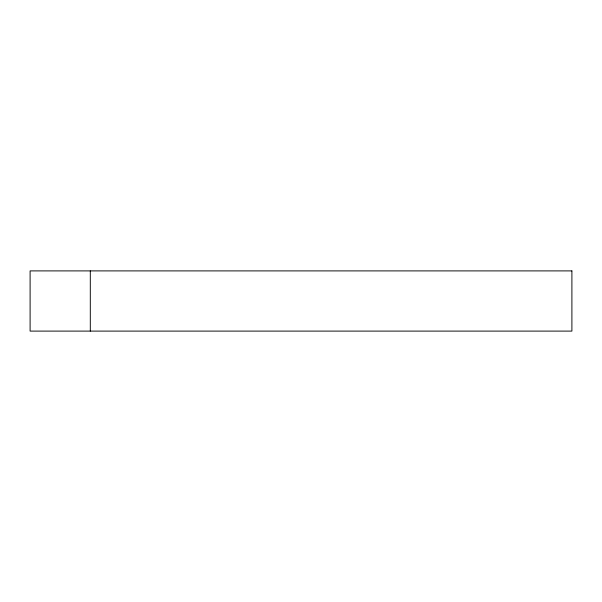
<?xml version="1.0" encoding="UTF-8"?>
<svg xmlns="http://www.w3.org/2000/svg" width="602" height="602" viewBox="0 0 602 602"><rect width="100%" height="100%" fill="white"/><g stroke="black" fill="none" stroke-linecap="round" stroke-linejoin="round"><path stroke-width="0.9" d="M90.3 270.9L90.3 331.1M571.9 270.9L30.1 270.9L30.1 331.1L571.9 331.1L571.9 270.9"/></g></svg>
